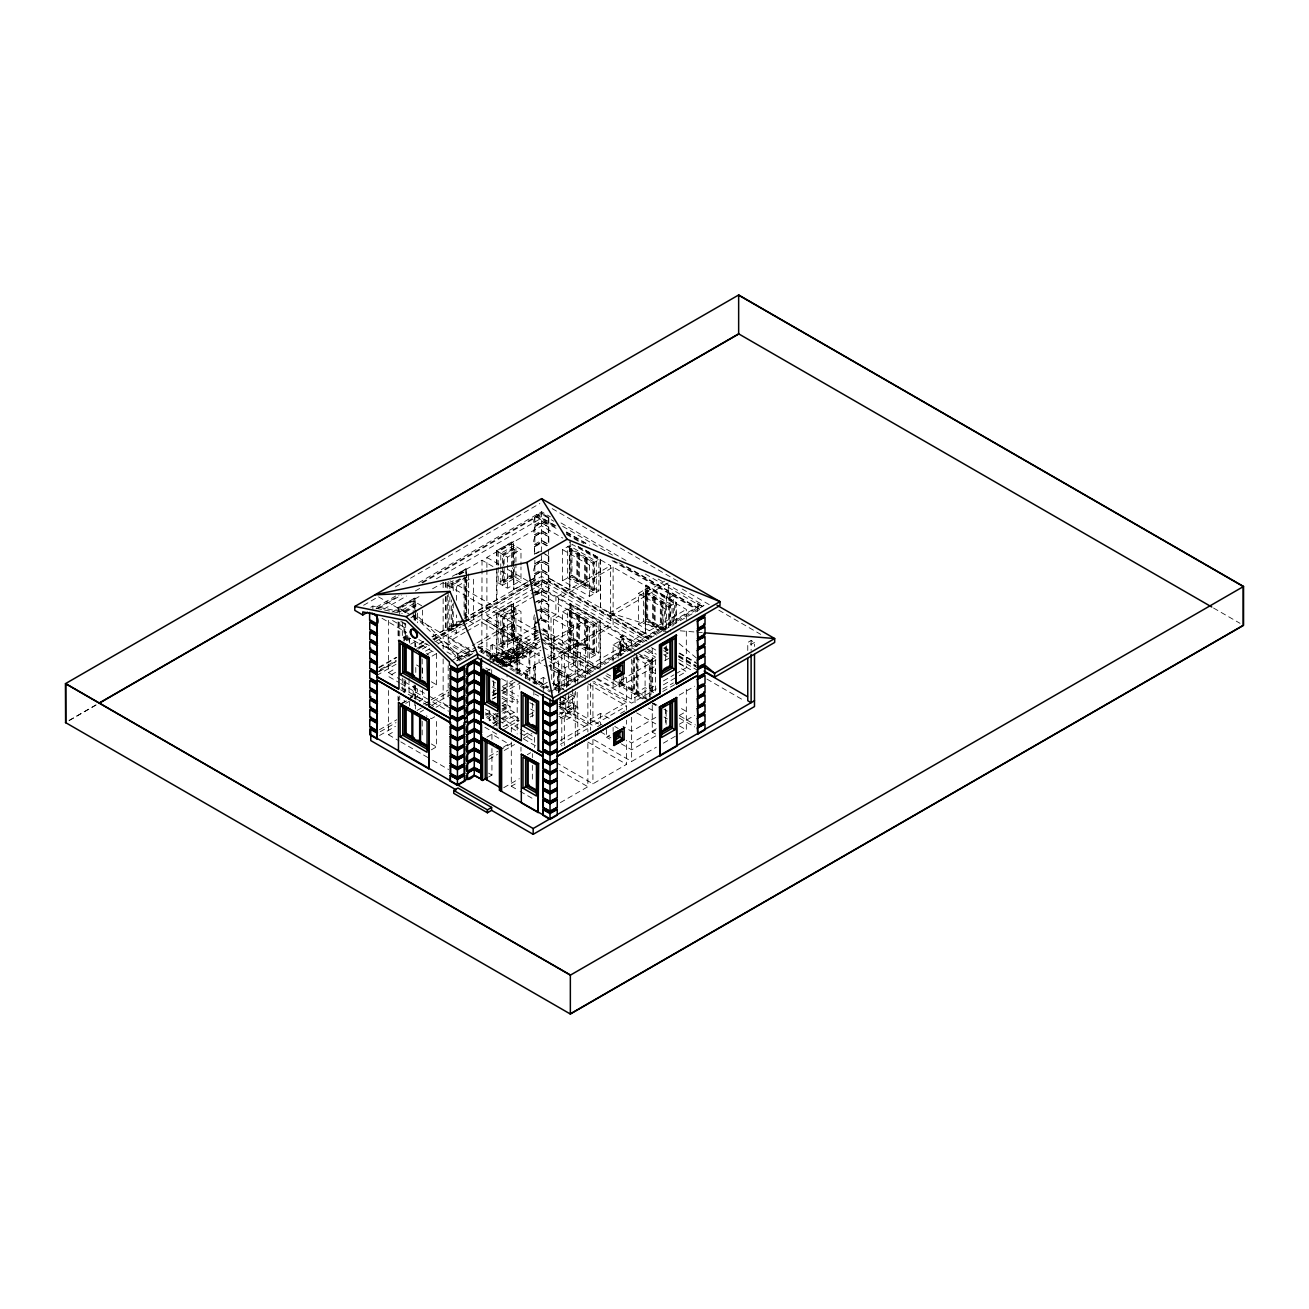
<?xml version="1.0" encoding="UTF-8"?>
<svg xmlns="http://www.w3.org/2000/svg" width="1309" height="1309" viewBox="0 0 1309 1309"><rect width="100%" height="100%" fill="white"/><g stroke="black" fill="none" stroke-linecap="round" stroke-linejoin="round"><path stroke-width="0.75" stroke-dasharray="5 3.75" d="M558.419 693.066L558.419 660.898L547.964 654.86M666.117 629.645L662.092 629.318L669.619 580.034M68.984 720.474L97.259 704.16M69.328 720.474L95.884 705.142M363.591 605.282L377.696 597.149M395.318 586.972L539.832 503.54M370.774 607.278L372.869 606.067L406.363 612.776M376.387 607.131L395.76 595.955M418.569 582.767L541.599 511.754L550.418 516.842M534.35 517.333L541.599 513.144L548.831 517.333L548.831 525.105L541.599 521.506C530.112 533.63 531.961 512.948 541.599 513.733L548.831 517.333M375.978 608.914L398.918 595.677M421.858 582.423L536.543 516.221L555.85 527.363M378.481 608.341L401.323 595.17M422.398 582.996L541.599 514.175L553.903 521.277M383.75 609.192L406.543 596.037M415.313 590.964L422.332 586.923M436.372 578.823L541.599 518.069L555.654 526.185M534.35 525.105L541.599 520.917L548.831 525.105M534.35 527.003L541.599 522.831L548.831 527.003L548.831 534.776L541.599 531.176C530.112 543.3 531.961 522.618 541.599 523.404L548.831 527.003M398.034 611.696L398.034 607.654L414.871 597.935L415.362 608.341M452.309 576.32L466.282 568.826L466.282 617.423L496.995 599.686L496.995 571.346M496.487 599.391L496.487 550.811L513.324 541.092L513.832 589.966L513.324 541.092M398.034 607.654L415.362 598.229M456.187 574.667L466.282 568.826M496.487 550.811L513.832 541.386M391.964 612.219L420.205 595.922M432.559 588.788L443.146 582.685L512.146 622.511L512.146 640.003M458.33 573.898L482.023 560.236L494.295 567.321M486.899 567.468L486.899 557.421L541.599 525.842L562.821 538.097M399.72 614.445L399.72 608.62L413.186 600.847L422.529 606.247M459.05 574.373L464.09 571.46L466.708 572.966L466.708 619.599M498.173 565.39L498.173 551.776L511.639 544.004L520.982 549.404L520.982 564.948M459.541 574.667L464.597 571.755M449.871 588.755L449.871 582.685L453.241 580.738M534.35 534.776L541.599 530.603L548.831 534.776M404.006 611.107L417.473 603.318M459.966 578.791L451.556 583.65L451.556 589.754M404.857 611.581L414.953 605.756M460.817 579.282L452.39 584.141L452.39 590.244M513.406 548.913L503.311 554.738L503.311 568.351M534.35 536.723L541.599 532.534L548.831 536.723L548.831 544.495L541.599 540.895C530.112 553.02 531.961 532.338 541.599 533.123L548.831 536.723M405.692 612.072L415.787 606.247L415.787 602.353L402.321 610.125L402.321 614.019M466.708 576.844L453.241 584.616L453.241 590.735M449.871 582.685L456.596 586.563L471.747 577.825M498.173 551.776L507.516 557.176L520.982 549.404M534.35 544.495L541.599 540.306L548.831 544.495M410.911 617.799L416.213 614.739L416.213 610.861M534.35 546.442L534.857 554.492L534.35 546.442L541.599 542.253L548.831 546.442M534.857 546.72L541.599 542.842L548.324 546.72M534.35 554.214L541.599 550.025M536.543 553.527L541.599 550.614M403.09 637.778L408.13 634.865M498.173 567.321L498.173 582.865L511.639 575.093L520.982 580.492L520.982 566.895M548.324 554.492L548.831 548.373M407.377 636.37L404.006 638.301L405.692 639.283L405.692 623.738M408.212 636.845L404.857 638.792L404.857 623.248M513.406 576.124L503.311 581.949L503.311 570.282M548.831 563.917L541.599 559.745L534.35 563.917L541.599 560.334L548.831 563.917L548.831 556.145L543.039 552.807M544.953 554.492L548.831 556.145M404.006 640.248L409.062 637.336L409.062 641.214M534.35 565.864L541.599 561.692L548.831 565.864L548.831 573.637L541.599 570.053C530.112 582.161 531.961 561.479 541.599 562.281L548.831 565.864M406.117 640.003L409.472 638.056L436.404 653.616L436.404 684.705L431.365 687.618M598.9 590.883L571.968 575.338L571.968 544.249L598.9 559.794L598.9 590.883L589.557 596.282L562.625 580.738L562.625 549.649L569.366 545.755L596.299 561.299L596.299 592.388L569.366 576.844L569.366 545.755M410.748 638.301L404.006 642.195L404.006 622.757M410.748 644.143L417.473 640.248M498.173 582.865L507.516 588.265L520.982 580.492M534.35 573.637L541.599 569.464L548.831 573.637M534.35 575.584L541.599 571.411L548.831 575.584L548.831 583.356L541.599 579.756C530.112 591.881 531.961 571.199 541.599 571.984L548.831 575.584M378.743 667.361L396.283 657.249M423.396 641.59L414.871 646.515L414.871 640.445M431.921 636.665L446.091 629.073M447.269 595.366L447.269 627.813L459.05 621.006M513.324 589.672L534.857 577.825L529.605 580.852M379.25 667.655L396.791 657.543M423.903 641.885L415.362 646.81L415.362 640.739M432.428 636.959L447.76 628.107M527.854 581.867L464.597 618.388L473.433 623.493L473.433 576.844M463.337 619.599L451.556 626.406L453.241 627.371L453.241 602.942M445.584 630.725L462.911 621.3M380.199 669.537L396.022 660.407M416.786 648.43L425.834 643.194M432.854 639.136L541.599 576.369L648.822 638.268M376.992 672.27L396.447 661.045M419.436 647.775L426.505 643.684M433.574 639.594L461.864 623.264M463.631 622.25L534.857 581.703M379.266 671.533L395.187 662.354M418.176 649.084L427.012 643.979M434.081 639.888L464.139 622.544M465.906 621.513L531.323 583.749M465.022 622.511L451.556 630.284L451.556 599.866M534.35 583.356L541.599 579.183L548.831 583.356M376.73 675.428L396.022 664.301M422.332 649.1L429.352 645.059M436.372 641.001L460.915 626.831M462.666 625.817L529.311 587.332M531.078 586.317L541.599 580.247L647.055 641.148M534.35 585.303L541.599 581.131L548.831 585.303L548.831 593.075L541.599 589.475L534.857 593.37M534.857 585.598L541.599 581.703L548.831 585.303M388.446 620.286L388.446 672.564L395.498 668.49M425.49 651.162L430.792 648.102M437.844 644.028L443.146 640.985L469.195 656.022M466.708 627.371L448.185 638.072L474.512 653.256M468.377 626.406L482.023 618.535L535.872 649.624L535.872 621.055M486.899 569.48L486.899 615.721L541.599 584.141L610.599 623.968L610.599 565.668L576.974 546.262M546.229 582.914L548.831 581.409L650.458 640.101M496.487 661.585L496.487 612.988L513.324 603.285L513.832 652.16L498.173 660.603M496.487 612.988L513.832 603.564M395.498 672.368L388.446 676.442L399.065 682.578M427.258 654.042L432.559 650.982M465.022 632.231L448.185 641.95L469.244 654.107M466.708 631.265L481.843 622.511L542.908 657.773M486.899 655.793L486.899 619.599L541.599 588.019L640.33 645.026M526.954 644.666L526.954 647.775L522.913 645.452L522.913 648.953L518.871 646.613L518.871 650.115L514.83 647.775L514.83 651.277L510.788 648.953L510.788 652.438L498.173 645.059L498.173 613.97L511.639 606.198L520.982 611.581L520.982 642.686L507.516 650.458L507.516 619.353L520.982 611.581M534.35 593.075L541.599 588.903M534.35 595.022L541.599 590.834L548.831 595.022L548.831 602.794L541.599 599.195L536.543 602.107M534.857 595.317L541.599 591.423L548.831 595.022M541.599 591.913L500.774 615.475L500.774 646.564L539.881 623.984M436.404 653.616L431.365 656.529L426.309 653.616M562.625 580.738L571.968 575.338M562.625 549.649L589.557 565.193L598.9 559.794M578.202 546.491L600.586 558.828L600.586 607.409L651.653 636.894M513.406 611.107L503.311 616.932L503.311 644.143L513.406 638.301M534.35 602.794L541.599 598.622L548.831 602.794M538.703 602.222L541.599 600.553L548.831 604.742L548.831 612.514L541.599 608.914M538.228 603.089L541.599 601.142L548.831 604.742M434.441 640.821L457.446 654.091L475.085 643.913M476.852 642.883L512.146 622.511M534.661 584.992L555.9 597.248L610.599 565.668M570.282 541.337L569.791 590.212L569.791 541.631M478.521 644.846L514.666 623.968L539.063 638.056M535.806 611.679L541.599 608.325L548.831 612.514M587.643 673.89L573.571 665.757L573.571 624.949L558.419 616.195L558.419 598.704L613.119 567.124L686.325 609.405L686.325 619.452M451.13 661.029L459.541 656.169L416.213 614.739M457.446 657.985L475.543 647.53M458.199 658.427L472.336 650.262M456.596 660.8L476.803 649.149M478.489 648.168L481.843 646.221L498.68 655.94L498.68 652.438L502.721 654.778L502.721 651.277L506.763 653.616L506.763 650.115L489.926 659.834M457.446 660.407L476.001 649.706M459.132 660.898L474.267 652.16M472.827 653.469L467.542 657.102M490.875 645.452L492.56 644.486L517.808 659.049L516.122 660.031L490.875 645.452L490.875 659.049M537.246 620.548L541.599 618.044L548.831 622.233L548.831 614.461L541.599 610.272M534.857 622.511C536.87 600.258 528.591 632.231 539.913 619.599M541.599 610.861L548.831 614.461M498.173 645.059L511.639 637.287L520.982 642.686M538.228 630.284L534.35 631.936L534.35 624.164L537.246 622.495M598.9 668.621L569.791 652.389L570.282 603.514L600.586 621.006L600.586 669.603M534.35 624.164L539.913 621.546M410.748 696.601L414.102 694.67L414.102 684.951M408.212 699.039L414.953 695.144M400.227 704.144L406.952 700.25M408.637 699.284L415.362 695.39M402.321 703.408L407.377 700.495M537.557 609.781L551.024 617.553L555.9 614.739L555.9 597.248M562.625 611.827L571.968 606.443L571.968 637.532L598.9 653.076L598.9 621.988L589.557 627.371L562.625 611.827L562.625 642.915L589.557 658.476L598.9 653.076M405.692 703.408L412.417 699.53M414.102 698.548L417.473 696.601L417.473 688.829M551.024 617.553L551.024 658.378L553.543 659.834L553.543 619.026L558.419 616.195M541.599 618.633L548.831 622.233M490.27 657.298L498.68 652.438M534.35 631.936L537.246 630.267M541.599 620.581C549.927 619.059 553.772 639.217 543.284 629.318M487.57 660.031L502.721 651.277M545.804 658.476L528.967 668.179L516.351 660.898L516.351 643.406L538.228 630.774M534.35 633.883L534.857 640.003L534.35 633.883L538.703 631.38M534.857 634.178L541.599 630.284M419.158 701.46L422.529 699.53L422.529 689.81M491.939 659.834L510.788 648.953M492.626 660.603L514.83 647.775M538.228 634.669L519.722 645.353L516.351 643.406M489.926 663.336L518.871 646.613M495.653 661.192L522.913 645.452M534.35 639.725L538.703 637.205M497.665 661.192L514.83 651.277M379.446 729.735L396.807 719.721M423.609 704.242L448.365 689.941M538.228 638.072L496.995 661.863L496.995 613.283M496.651 662.943L518.871 650.115M499.007 662.747L522.913 648.953M548.324 634.178L548.324 640.003L548.324 634.178L543.284 631.265M380.232 731.715L396.022 722.601M417.064 710.443L424.083 706.402M425.834 705.387L448.643 692.216M499.498 662.845L539.848 639.561M485.884 671.484L490.94 668.572M498.009 664.497L526.954 647.775M500.022 664.497L518.871 653.616L522.913 655.94L522.913 652.438L526.954 654.778L526.954 651.277L530.996 653.616L530.996 647.006L481.843 618.633M539.913 641.459L519.722 653.126L528.967 658.476L539.063 652.635L539.063 662.354L547.767 667.377M500.692 664.497L530.996 647.006M502.378 664.301L522.913 652.438M600.586 607.409L600.078 559.123M379.577 735.494L395.433 726.348M420.074 712.112L423.609 710.067M432.412 704.995L448.251 695.832M502.852 664.317L539.832 642.964M499.694 667.017L526.954 651.277M553.543 619.026L568.695 627.764L573.571 624.949M518.871 653.616L518.871 657.102L502.051 666.821L502.051 628.353M504.063 666.445L530.996 650.884M502.051 663.336L506.076 665.659L522.913 655.94M539.406 632.427L551.694 639.528L586.285 619.648L586.285 646.859L584.599 647.824L584.599 620.63M646.024 585.058L645.517 633.932L646.024 585.058L676.311 602.549L676.311 622.789M388.446 690.514L388.446 734.742L395.498 730.667M436.077 707.236L443.146 703.162L448.349 706.173M506.305 666.69L540.748 646.81L486.899 615.721M585.434 621.104L587.119 620.139L587.119 647.35L585.434 648.315M510.117 664.497L510.117 660.996L514.159 663.319L530.996 653.616M656.873 635.143L638.367 624.458L638.367 593.37L647.71 587.97L674.642 603.514L674.642 622.953M668.163 582.963L609.847 616.637L609.847 612.759L664.628 581.131M434.719 716.776L431.365 718.706L426.309 715.794M562.625 642.915L571.968 637.532M569.791 603.809L600.586 621.006M547.489 657.494L554.214 653.616M525.449 678.52L525.449 670.748L533.859 665.888L535.545 666.87L535.545 682.414L542.286 686.292M577.776 683.642L577.776 644.862L575.256 643.406L561.79 651.178L561.79 689.958M525.449 670.748L527.134 671.73L535.545 666.87M492.119 692.379L496.324 689.958M502.525 686.374L512.932 680.369M551.024 658.378L610.599 623.968M577.776 644.862L564.31 652.635L564.31 689.368M492.609 695.014L496.111 692.985M503.147 688.927L515.435 681.825M553.543 659.834L613.119 625.44L642.752 642.539M492.953 695.39L496.324 693.443M492.74 695.913L499.793 691.839M501.56 690.808L512.146 684.705L512.146 702.197L517.186 699.284L517.186 733.973M666.559 627.715L666.559 595.546L669.93 593.615L673.284 595.546L673.284 625.702M559.09 669.668L550.664 664.825L548.978 665.79L557.405 670.65L559.09 669.668L559.09 693.001M492.249 699.104L495.686 697.124M502.541 693.165L519.722 683.249M549.895 661.798L553.38 663.81L558.419 660.898M492.953 698.891L496.324 696.944M673.284 595.546L669.93 597.493L666.559 595.546M543.366 633.736L576.942 653.126L580.296 651.178L580.296 668.67L565.161 677.424L549.502 668.375M533.172 683.249L543.284 677.424L546.638 679.355M502.721 702.589L506.076 700.642L506.076 704.144L510.117 706.467L510.117 709.969L501.707 714.829M638.367 624.458L647.71 619.075L666.216 629.76M638.367 593.37L665.299 608.914L674.642 603.514M645.517 585.352L676.311 602.549M566.633 691.463L558.223 686.603L558.223 671.059L559.908 670.093L568.319 674.953L568.319 684.656M547.767 657.658L565.161 667.705L576.942 660.898L576.942 653.126M620.27 655.138L620.27 636.845L621.955 635.879L637.859 645.059M485.214 715.025L490.27 712.112M489.255 710.362L489.255 713.863L492.626 711.916M502.721 706.075L506.076 704.144M568.695 627.764L568.695 668.572L573.571 665.757M547.309 682.3L542.253 685.229L547.309 688.141M431.365 749.812L436.404 746.899L436.404 717.741M502.051 709.003L507.09 706.075L507.09 674.986M613.119 661.16L613.119 644.862L623.64 638.792L623.64 653.044M486.555 715.794L489.255 717.348L495.98 713.47M502.721 709.576L506.076 707.629L506.076 711.131L510.117 713.47L510.117 716.579L498.336 723.37M489.255 713.863L493.297 716.187L500.022 712.292M501.707 711.327L510.117 706.467M558.223 671.059L566.633 675.919L568.319 674.953M489.255 717.348L489.255 720.85L501.036 714.043M502.721 713.078L506.076 711.131M567.092 686.505L567.092 676.786L568.777 675.804L577.187 680.664M493.297 716.187L493.297 719.688L500.022 715.794M555.18 685.131L587.872 666.248L540.813 639.07M587.872 674.282L587.872 621.546L554.214 640.985L592.928 663.319L626.586 643.897L626.586 651.931M558.419 598.704L631.642 640.985L686.325 609.405M697.435 611.467L697.435 603.694L703.718 606.754M493.297 723.19L500.022 719.296M501.707 718.33L510.117 713.47M554.034 688.141L557.405 686.194L557.405 670.65M502.378 719.099L514.159 712.292L514.159 715.794L502.378 722.601M554.852 688.55L559.908 685.638M551.776 690.972L699.791 605.511L699.791 609.405L557.061 691.807M555.147 689.908L696.257 608.423L613.774 560.808M493.297 726.299L496.651 724.352M662.861 628.876L661.176 629.858L661.176 602.647L662.861 601.682L662.861 628.876L646.777 619.599L646.777 592.388L645.092 593.37L668.654 606.967L668.654 628.353M503.049 726.871L518.2 718.134L518.2 721.243L510.117 716.579M486.899 737.18L491.939 734.267L508.776 743.97L503.72 746.899M503.049 729.98L519.198 720.474M529.621 714.452L533.09 712.456M511.295 731.96L511.295 727.951L518.184 723.975M530.227 717.005L533.679 715.025M560.105 702.688L573.571 694.915M558.976 704.602L565.717 700.708L574.127 705.567M568.319 696.323L568.319 700.217L559.908 705.06L559.908 697.288M577.187 692.33L577.187 705.927L568.777 710.787L560.35 705.927L575.502 697.19L575.502 691.365M558.976 706.549L564.032 709.462L572.442 704.602L572.442 696.83M634.996 657.494L645.092 663.336L655.613 657.249L655.613 691.872M649.313 696.846L649.313 661.863L652.667 659.932L642.834 654.238M558.976 714.321L565.717 710.427L574.127 715.287L574.127 690.023M524.336 734.987L527.707 733.04M577.776 735.625L577.776 707.056L575.256 705.6L561.79 713.372L561.79 746.015M489.075 756.324L497.862 751.251M499.613 750.237L511.917 743.136M655.989 659.949L619.435 681.056L619.435 686.898L601.747 676.671M664.694 654.925L668.179 652.913M623.64 675.444L623.64 681.547L621.955 680.582L620.27 681.547L621.955 682.513M523.502 738.391L531.912 733.531M577.776 707.056L564.31 714.829L564.31 745.426M488.813 759.384L497.404 754.426M504.26 750.466L514.568 744.526M560.105 718.232L573.571 710.46L573.571 700.74M597.428 678.553L613.119 687.618L623.64 681.547M619.435 686.898L655.989 665.79M664.694 660.75L669.93 657.74M558.976 716.252L565.717 720.146L574.127 715.287M652.258 648.511L652.258 671.828L655.613 669.881M488.584 777.006L491.939 775.075L491.939 748.552M527.282 754.671L530.652 752.724M609.143 718.363L600.504 713.372L590.408 719.197L600.716 725.153M634.996 702.688L634.996 693.443L645.092 687.618L653.682 692.576M637.941 657.249L637.941 692.232L634.587 694.179L634.587 653.371M560.334 740.436L626.586 702.197L626.586 676.066M596.446 678.962L631.642 699.284L656.333 685.016M663.401 680.942L673.988 674.839M675.739 673.808L686.325 667.705L686.325 627.486M560.334 744.33L587.872 728.426L559.728 712.178M626.586 710.1L626.586 706.075L592.928 725.513L559.499 706.206M656.333 688.91L631.642 703.162L593.844 681.351M663.401 684.836L677.506 676.688M679.273 675.657L686.325 671.582L679.256 667.508M597.591 726.708L604.643 722.633M620.499 713.487L627.551 709.413M662.796 689.058L673.366 682.954M662.763 691.512L674.544 684.705M747.766 650.475L747.766 642.441L751.121 640.494L754.491 642.441L754.491 646.45M754.491 642.441L751.121 644.388L747.766 642.441M503.769 787.674L519.264 778.74M511.295 742.023L511.295 786.251L518.266 782.226M606.394 729.408L606.394 737.18L609.749 735.233M679.289 695.095L694.67 686.211M655.793 717.397L631.642 731.338L622.986 726.348M656.333 728.737L631.642 743.005L626.487 740.027M679.273 715.499L686.325 711.425L679.453 707.465M652.258 704.864L652.258 732.075L655.613 730.127M655.793 735.871L631.642 749.812L621.251 743.823M679.289 724.237L694.67 715.352M560.334 802.63L587.872 786.725L587.872 742.498M555.981 762.476L592.928 783.813L626.586 764.374L626.586 740.256M593.844 739.65L631.642 761.462L656.333 747.21M663.401 743.136L677.506 734.987M679.273 733.956L686.325 729.882L686.325 685.654M680.189 630.807L702.311 632.623M376.681 608.456L382.588 609.65M384.568 610.043L402.288 613.594M609.847 612.759L662.092 629.318M1213.541 608.031L1240.016 623.313M552.185 508.628L679.371 582.063M682.153 589.001L710.083 605.134M718.821 610.174L760.725 634.374M561.021 522.962L628.091 561.692M658.1 579.02L703.997 605.511L553.38 692.477L477.638 648.757M697.435 603.694L702.475 606.607M562.69 526.349L615.426 556.8M645.304 574.046L699.791 605.511M536.543 514.666L555.965 525.874M566.552 531.994L589.508 545.231M626.586 566.633L698.957 608.423M566.208 532.272L587.299 544.446M618.944 562.723L699.791 609.405M566.388 533.434L583.929 543.579M536.543 517.088L557.634 529.261M566.421 534.35L578.725 541.451M612.137 560.727L694.752 608.423M585.434 550.075L600.586 558.828M570.2 549.158L593.762 562.755L593.762 589.966L570.2 576.369M667.999 632.82L645.942 620.09L645.942 592.879L669.504 606.476L669.504 625.915M664.17 631.576L645.092 620.581L645.092 589.475L672.024 605.02L672.024 626.406M660.243 631.265L643.423 621.546L643.423 590.457L670.339 606.002L670.339 631.265M570.282 589.917L548.324 577.825L650.573 636.845M679.6 653.027L696.126 662.567M679.109 653.338L697.272 663.81M664.645 647.399L668.163 649.428M678.7 655.514L696.273 665.676M663.974 647.89L667.983 650.213M678.504 656.284L696.028 666.396M548.324 581.703L648.2 639.381M663.974 648.479L667.475 650.508M678.733 657.003L697.272 667.705M663.63 650.704L668.163 653.322M678.7 659.409L696.273 669.553M678.733 662.829L692.821 670.961M706.925 679.109L743.921 700.462M651.473 647.579L656.693 650.589M663.679 654.615L667.165 656.627M679.355 663.679L686.325 667.705M647.415 649.117L656.251 654.222M486.899 557.421L499.285 564.572M508.137 569.677L532.894 583.978M648.462 651.178L655.531 655.269M620.27 636.845L637.107 646.564M645.01 651.129L655.613 657.249M501.314 571.379L532.894 589.606M534.645 590.621L585.516 619.991L585.516 678.291L568.695 668.572M570.2 611.336L626.586 643.897M636.256 650.458L619.861 640.985L619.861 656.529M631.314 649.542L618.175 641.95L618.175 658.231M637.941 653.371L650.982 660.898L650.982 695.881M633.736 651.915L620.695 644.388L620.695 656.038M640.363 655.744L650.148 661.389L650.148 700.25M631.265 651.457L619.861 644.862L621.53 643.897L621.53 655.547M639.528 656.218L649.313 661.863M613.119 644.862L626.586 652.635M555.9 614.739L540.748 606.002L540.748 618.241M652.258 671.828L655.613 673.775M541.599 619.991L548.831 624.164M570.2 638.547L593.762 652.16L593.762 624.949M543.039 628.598L548.831 631.936M543.17 629.744L580.296 651.178M541.599 629.711L548.831 633.883M537.655 631.413L448.185 579.756L448.185 589.819M544.495 637.205L548.831 639.725M544.953 638.072L598.213 668.801M606.803 673.775L610.583 675.951M679.813 715.925L695.357 724.891M637.941 692.232L646.106 696.944M646.891 698.368L637.107 692.723L637.107 653.862M541.599 638.547L595.513 669.684M605.936 675.706L611.156 678.716M612.89 679.715L649.313 700.74M653.551 703.178L656.971 705.158M663.827 709.118L667.246 711.098M679.24 718.019L694.654 726.92M498.173 613.97L507.516 619.353M652.258 702.917L655.613 704.864M634.996 693.443L643.652 698.45M652.291 703.44L655.76 705.436M545.133 642.539L576.942 660.898M642.784 698.908L618.175 684.705L618.175 680.631M541.599 641.95L592.895 671.566M543.17 647.235L590.441 674.528M648.528 708.071L655.4 712.031M663.99 716.988L667.426 718.985M679.453 725.922L686.325 729.882M486.899 619.599L540.977 650.818M593.157 682.889L626.586 702.197M587.872 683.74L626.586 706.075M636.73 712.914L655.76 723.893M567.092 676.786L575.502 681.645M652.258 732.075L655.613 734.022M518.871 657.102L514.83 654.778L514.83 658.28L510.788 655.94L510.788 659.441L506.763 657.102L506.763 660.603L502.721 658.28L502.721 661.781L481.843 649.722M553.38 683.249L563.475 689.074M552.349 683.282L557.405 686.194M570.446 694.277L575.502 697.19M415.787 606.247L414.102 605.265L414.102 613.037M502.051 656.333L506.076 658.656L506.076 655.171L510.117 657.494L510.117 654.385L514.159 656.725L514.159 663.319M447.269 627.813L456.596 633.212L456.596 614.952M477.9 646.171L548.356 686.849M478.538 646.842L548.275 687.094M477.638 647.202L548.095 687.88M614.805 726.479L618.175 728.426M561.577 696.323L568.319 700.217M562.036 697.19L577.187 705.927M479.552 651.309L550.009 691.986M399.72 608.62L409.062 614.019M378.514 596.871L405.07 612.203M412.155 616.277L474.103 652.046M559.499 702.328L592.928 721.635L592.928 681.416M535.086 694.065L538.604 696.093M559.728 708.284L587.872 724.548M600.504 731.829L610.878 737.818M606.394 737.18L609.749 739.11M485.884 667.999L489.926 670.323L489.926 666.821M466.135 658.149L443.146 644.862L443.146 648.888M501.527 678.569L512.146 684.705M400.832 621.415L406.134 624.475M392.52 620.499L406.559 628.598M446.925 651.898L459.541 659.196L459.541 656.169M492.135 680.925L495.62 682.938M502.607 686.963L518.299 696.028M529.818 702.688L534.007 705.093M381.999 618.306L406.559 632.492M418.847 639.577L429.368 645.664M502.051 690.53L517.186 699.284M492.315 686.865L495.8 688.878M502.787 692.903L518.479 701.968M530.701 709.02L534.187 711.032M587.872 742.039L626.586 764.374M502.051 696.372L512.146 702.197M502.051 698.302L506.076 700.642M502.051 703.162L507.09 706.075M502.051 705.306L506.076 707.629M510.117 709.969L514.159 712.292M514.159 715.794L518.2 718.134M420.843 667.459L415.787 664.547L415.787 674.266M485.508 709.167L497.715 716.219M499.465 717.217L518.642 728.295M520.377 729.293L534.317 737.343M431.365 681.793L436.404 684.705M485.214 712.881L496.995 719.688M498.68 720.654L508.776 726.479M511.295 727.951L518.331 732.009M520.098 733.024L534.17 741.156M493.297 719.688L497.338 722.012L497.338 725.513L489.255 720.85M486.604 717.577L497.175 723.681M523.584 738.931L535.921 746.048M484.837 727.231L496.995 734.267L496.995 728.131M559.728 770.477L587.872 786.725M388.446 672.564L395.514 676.638M397.281 677.669L427.372 695.03M429.139 696.061L448.594 707.285M400.832 683.593L430.906 700.953M432.674 701.984L448.594 711.18M422.529 699.53L413.186 694.13L413.186 686.358M401.29 687.749L427.618 702.949M429.368 703.964L434.637 707.007M400.636 689.81L427.568 705.355M404.006 700.495L405.692 701.46M488.584 773.128L491.939 775.075M511.295 786.251L518.331 790.309M520.098 791.323L534.17 799.455M431.365 743.97L436.404 746.899M388.446 734.742L399.065 740.878M400.832 741.892L430.906 759.269M432.674 760.284L448.594 769.479M679.093 643.521L699.17 660.325M414.102 615.95L457.446 657.38M751.121 640.494L751.121 650.54M697.926 603.4L697.926 611.188M675.82 602.844L675.82 623.084M669.93 593.615L669.93 627.649M666.559 645.812L666.559 653.862M666.134 711.425L666.134 724.352M665.708 646.564L665.708 664.056M665.708 708.758L665.708 724.302M665.299 608.914L665.299 630.284M652.667 659.932L652.667 694.539M651.833 659.441L651.833 694.048M647.71 587.97L647.71 619.075M645.092 663.336L645.092 698.695M636.256 654.336L636.256 693.214M633.736 657.74L633.736 690.776L620.695 683.249L620.695 679.355M632.902 660.178L632.902 691.267L634.587 690.285L621.53 682.758L621.53 678.88M631.642 640.985L631.642 649.019M631.642 659.065L631.642 699.284M631.642 717.234L631.642 761.462M626.586 720.146L626.586 724.172M621.955 635.879L621.955 654.156M621.955 676.508L621.955 680.582M619.861 679.666L619.861 683.74M613.119 567.124L613.119 625.44M613.119 681.514L613.119 687.618M613.119 727.46L613.119 731.338M600.504 713.372L600.504 724.45M600.078 621.3L600.078 669.881M592.928 663.319L592.928 671.37M592.928 739.585L592.928 783.813M590.408 683.38L590.408 730.275M589.557 565.193L589.557 596.282M589.557 627.371L589.557 658.476M587.872 685.736L587.872 731.976M575.256 643.406L575.256 684.214M575.256 705.6L575.256 744.363M572.442 689.058L572.442 694.883M570.282 603.514L570.282 652.111M568.777 675.804L568.777 685.523M568.777 693.295L568.777 710.787M566.633 675.919L566.633 687.585M565.717 694.883L565.717 720.146M565.161 667.705L565.161 677.424M564.032 699.742L564.032 709.462M560.35 696.208L560.35 705.927M559.908 670.093L559.908 691.463M554.214 636.125L554.214 685.212M553.38 663.81L553.38 685.932M551.694 639.528L551.694 679.731M550.664 664.825L550.664 670.65M548.324 517.611L548.324 525.384M548.324 527.298L548.324 535.07M548.324 537.017L548.324 544.789M548.324 556.44L548.324 564.212M548.324 566.159L548.324 573.931M548.324 575.878L548.324 583.65M548.324 585.598L548.324 593.37M548.324 595.317L548.324 603.089M548.324 605.02L548.324 612.808M548.324 614.739L548.324 622.511M548.324 624.458L548.324 632.231M543.284 677.424L543.284 692.968M541.599 511.754L541.599 619.124M534.857 517.611L534.857 525.384M534.857 527.298L534.857 535.07M534.857 537.017L534.857 544.789M534.857 560.334L534.857 564.212M534.857 566.159L534.857 573.931M534.857 575.878L534.857 583.65M534.857 624.458L534.857 632.231M534.857 684.018L534.857 647.301L529.818 650.213L529.818 680.811M534.448 737.327L534.448 747.521M533.859 665.888L533.859 683.38M533.859 691.152L533.859 695.046M532.338 703.162L532.338 720.654M532.338 753.689L532.338 757.584M532.338 765.356L532.338 782.847M528.967 658.476L528.967 668.179M527.134 671.73L527.134 679.502M520.982 747.128L520.982 751.219M519.722 673.235L519.722 638.547L514.666 641.459L514.666 623.968M519.722 685.261L519.722 689.27M518.037 642.441L517.808 674.61M517.186 637.09L517.186 673.824M515.926 562.036L515.926 546.491L502.46 554.263L502.46 585.352L515.926 577.58L515.926 563.966M516.122 660.031L516.122 675.575M514.241 607.703L514.241 638.792M513.324 603.285L513.324 651.866M512.555 565.913L512.555 548.422L514.241 549.404L504.145 555.229L504.145 582.44L502.46 581.458L512.555 575.633L512.555 567.861M511.639 544.004L511.639 575.093M511.639 606.198L511.639 637.287M507.516 557.176L507.516 563.001M507.516 564.948L507.516 588.265M506.076 662.158L506.076 665.659M500.774 568.826L500.774 553.282L514.241 545.509L514.241 576.598L500.774 584.387L500.774 570.773M498.009 657.494L498.009 660.996L493.968 658.656L493.968 662.158M496.995 551.105L496.995 569.317M496.995 713.847L496.995 726.102M493.968 683.151L493.968 686.652M493.968 690.154L493.968 693.639M493.624 680.811L493.624 698.302M492.56 644.486L492.56 660.031M491.939 734.267L491.939 740.387M491.693 669.684L491.693 673.579M482.023 560.236L481.843 652.667M468.377 573.931L468.377 620.581M465.775 568.548L465.857 619.124L452.39 626.896L452.39 604.496M465.022 577.907L465.022 618.633M464.09 575.518L464.09 616.064M457.446 654.091L457.446 661.863M456.596 586.563L456.596 600.766M449.871 596.871L449.871 629.318M448.185 591.832L448.185 651.997M448.185 665.659L448.185 700.25M447.269 583.192L447.269 593.337M446.091 582.521L446.091 588.592M446.091 596.691L446.091 631.02M445.584 582.227L445.584 588.297M445.584 596.397L445.584 628.778M443.146 582.685L443.146 588.706M443.146 598.753L443.146 640.985M443.146 658.934L443.146 703.162M422.529 610.125L422.529 627.616M422.529 668.424L422.529 678.144M422.185 659L422.185 676.491M422.185 721.194L422.185 738.685M417.473 613.037L417.473 622.757M415.787 614.019L415.787 621.791M415.787 687.863L415.787 695.635M415.362 610.37L415.362 620.499M415.362 685.671L415.362 703.162M415.362 705.109L415.362 709.003M414.871 597.935L414.953 613.528M414.953 615.475L414.871 620.204M414.953 685.441L414.871 698.581M414.871 700.61L414.871 708.709M414.102 614.985L414.102 620.81M413.186 600.847L413.186 608.62M413.186 610.567L413.186 618.339M409.472 638.056L409.472 643.897M409.472 702.197L409.472 706.075M409.062 678.144L409.062 693.688M405.692 680.091L405.692 691.757M404.857 681.547L404.857 691.267M404.006 679.109L404.006 692.723M402.321 621.791L402.321 637.336M402.321 678.144L402.321 689.81M399.72 622.233L399.72 637.778M399.72 696.077L399.72 699.955M398.541 607.949L398.541 611.99M398.541 622.119L398.541 638.301M398.541 697.337L398.541 701.231M398.034 621.824L398.034 638.023M398.034 696.159L398.034 700.2M372.869 606.067L372.869 609.16M571.051 548.667L569.366 549.649L592.928 563.246L592.928 590.457L594.613 589.475L571.051 575.878L571.051 548.667M578.529 552.987L576.86 553.969L576.86 581.18L578.529 580.198L578.529 552.987M579.38 553.478L577.694 554.443L577.694 581.654L579.38 580.689L579.38 553.478M586.285 557.47L584.599 558.436L584.599 585.647L586.285 584.665L586.285 557.47M587.119 557.945L585.434 558.927L585.434 586.121L587.119 585.156L587.119 557.945M515.926 608.669L502.46 616.441L502.46 647.546L515.926 639.757L515.926 608.669M514.241 611.581L504.145 617.423L504.145 644.617L502.46 643.652L512.555 637.827L512.555 610.616L514.241 611.581M571.051 610.861L569.366 611.827L592.928 625.44L592.928 652.635L594.613 651.669L571.051 638.072L571.051 610.861M578.529 615.181L576.86 616.146L576.86 643.357L578.529 642.392L578.529 615.181M579.38 615.672L577.694 616.637L577.694 643.848L579.38 642.866L579.38 615.672M654.271 596.724L652.586 597.689L652.586 624.9L654.271 623.918L654.271 596.724M655.105 597.199L653.436 598.18L653.436 625.391L655.105 624.409L655.105 597.199M662.01 601.191L660.325 602.156L660.325 629.367L662.01 628.402L662.01 601.191M594.613 562.281L567.681 546.72L567.681 577.825L594.613 593.37L594.613 562.281M596.299 623.493L569.366 607.949L569.366 639.037L596.299 654.582L596.299 623.493M594.613 624.458L567.681 608.914L567.681 640.003L594.613 655.547L594.613 624.458"/><path stroke-width="1.5" d="M376.992 682.562L376.992 674.789L369.76 670.617L369.76 678.389L376.992 682.562L377.499 680.336L450.214 722.895C451.9 729.686 445.469 706.762 457.446 720.654L464.679 717.054L464.679 724.842L457.446 729.015L450.214 724.842M483.283 721.963L543.284 756.602L481.008 721.243L481.008 717.348L483.103 717.986L483.103 669.406L483.103 717.986M542.777 756.897L543.284 752.724L538.146 750.335L538.146 701.755L521.309 692.036L521.309 740.616L499.433 727.984L499.433 679.404L482.612 669.684M676.229 683.74L676.229 635.143L676.229 683.74L697.272 671.582L697.272 669.635L703.997 665.757M697.779 669.93L697.779 677.702L705.011 673.53L705.011 665.757L697.272 669.635M65.614 722.617L65.45 683.658L738.652 294.983L1243.55 586.481L1243.55 625.342L570.348 1014.017L65.45 722.519M99.026 703.129L738.652 333.844L1211.774 607M99.435 703.097L738.652 334.04L738.652 294.983M362.773 614.985L354.788 610.37L354.788 606.476L541.599 498.631L719.999 601.633L719.999 605.511L553.38 701.706L477.638 657.985L457.446 669.635L449.445 665.021L449.445 661.994L406.117 620.581L362.773 611.892L362.773 614.985L367.567 612.219M371.052 613.283C380.592 613.299 380.657 632.738 369.613 620.221L369.613 612.448M376.992 626.209L376.992 633.981L369.76 629.809L369.76 622.037L376.992 626.209L376.992 633.981M354.788 606.476L406.117 616.686L449.871 591.423L477.638 654.091L477.638 657.985M376.992 635.929L376.992 643.701L369.76 639.528L369.76 631.74L376.992 635.929L376.992 643.701M376.992 645.648L376.992 653.42L369.76 649.231L369.76 641.459L376.992 645.648L376.992 653.42M449.871 591.423L374.979 594.826L526.971 562.395L567.075 539.243L719.999 601.633L553.38 697.828L477.638 654.091L457.446 665.757L457.446 669.635M398.46 689.123L376.992 676.737L398.967 688.829L398.967 640.248L429.254 657.74L429.254 706.32L450.705 718.706L450.705 716.776M376.992 655.367L376.992 663.139L369.76 658.951L369.76 651.178L376.992 655.367L376.992 663.139M376.992 665.07L376.992 672.842L369.76 668.67L369.76 660.898L376.992 665.07L376.992 672.842M376.992 674.789L377.499 676.442M376.992 684.509L376.992 692.281L369.76 688.109L369.76 680.336L376.992 684.509L376.992 692.281M427.568 689.81L427.061 659L400.145 643.455L400.145 674.544L406.117 671.108L406.117 645.844M398.46 640.543L429.254 657.74M376.992 694.228L376.992 702L369.76 697.828L369.76 690.056L376.992 694.228L376.992 702M412.76 675.902L411.926 676.393L411.926 649.182L405.921 645.73M414.446 675.902L412.76 676.884L412.76 649.673M376.992 703.947L376.992 711.72L369.76 707.531L369.76 699.759L376.992 703.947L376.992 711.72M420.5 680.385L419.665 680.86L419.665 653.666L420.5 654.14L420.5 681.351L422.185 680.385L425.18 682.104M450.214 668.474L457.446 672.073L464.679 668.474L464.679 676.246L457.446 680.435L450.214 676.246L450.214 668.474L457.446 672.662L464.679 668.474M376.992 713.667L376.992 721.439L369.76 717.25L369.76 709.478L376.992 713.667L376.992 721.439M398.46 702.737L429.254 719.934L428.747 768.808L398.46 751.317L398.46 702.737L429.254 719.934M468.491 663.761L474.267 660.407L481.516 664.596L481.516 658.754M450.214 676.246L457.446 679.846L464.679 676.246M467.035 666.526L474.267 662.354L481.516 666.526L481.516 674.299L474.267 670.715C462.797 682.823 464.646 662.141 474.267 662.943L481.516 666.526M450.214 678.193L457.446 681.793L464.679 678.193L464.679 685.965L457.446 690.138L450.214 685.965L450.214 678.193L457.446 682.365L464.679 678.193M376.992 723.37L376.992 731.158L369.76 726.97L369.76 719.197L376.992 723.37L376.992 731.158M467.035 664.596L474.267 660.996L481.516 664.596M467.035 674.299L474.267 670.126L481.516 674.299M450.214 685.965L455.761 688.583M467.035 676.246L474.267 672.073L481.516 676.246L481.516 684.018L474.267 680.435C462.797 692.543 464.646 671.861 474.267 672.662L481.516 676.246M450.214 687.912L457.446 691.512L464.679 687.912L464.679 695.684L457.446 699.857L450.214 695.684L450.214 687.912L457.446 692.085L464.679 687.912M376.992 733.089L376.992 738.931L369.76 734.742L369.76 728.917L376.992 733.089L376.992 738.931M484.281 672.613L497.747 680.385L497.747 711.474L484.281 703.702L484.788 672.319M459.132 688.583L464.679 685.965M467.035 684.018L474.267 679.846L481.516 684.018M428.747 658.034L429.254 706.32M450.214 695.684L457.446 699.284L464.679 695.684M467.035 685.965L474.267 681.793L481.516 685.965L481.516 693.737L474.267 690.138C462.797 702.262 464.646 681.58 474.267 682.365L481.516 685.965M450.214 697.632L457.446 701.215L464.679 697.632L464.679 705.404L457.446 709.576L450.214 705.404L450.214 697.632L457.446 701.804L464.679 697.632M467.035 693.737L474.267 689.565L481.516 693.737M450.214 705.404L455.761 708.022M467.035 695.684L474.267 691.512L481.516 695.684L481.516 703.457L474.267 699.857C462.797 711.981 464.646 691.299 474.267 692.085L481.516 695.684M450.214 707.351L457.446 710.934L464.679 707.351L464.679 715.123L457.446 719.296L450.214 715.123L450.214 707.351L457.446 711.523L464.679 707.351M400.145 736.738L427.061 752.282L427.061 721.194L400.145 705.649L400.145 736.738L406.117 733.285L413.595 737.605M499.433 679.404L499.94 727.706M457.446 709.003L464.679 705.404M467.035 703.457L474.267 699.284L481.516 703.457M450.214 715.123L450.705 707.056M467.035 705.404L474.267 701.215L481.516 705.404L481.516 713.176L474.267 709.576C462.797 721.701 464.646 701.019 474.267 701.804L481.516 705.404M412.76 738.096L411.926 738.587L411.926 711.376L412.76 711.867L412.76 739.078L414.446 738.096M450.705 718.706L428.747 706.615M462.486 715.794L457.446 718.706L452.39 715.794M467.035 713.176L474.267 709.003L481.516 713.176M484.281 703.702L486.899 702.197L498.68 709.003M488.584 674.02L488.584 701.215L490.27 700.25M420.5 742.563L419.665 743.054L419.665 715.843M450.214 717.054L457.446 721.243L464.679 717.054M467.542 715.401L474.267 711.523L481.516 715.123L474.267 710.934L467.035 715.123L467.542 723.19L474.267 719.296L481.516 722.895L475.723 719.541M450.214 726.773L457.446 730.373L464.679 726.773L464.679 734.545L457.446 738.734L450.214 734.545L450.214 726.773L457.446 730.962L464.679 726.773M464.679 724.842L457.446 728.426L450.705 724.548M474.267 718.706L467.542 723.19M521.309 692.036L538.654 701.46L538.654 750.057M450.214 734.545L457.446 738.145L464.679 734.545M467.035 724.842L474.267 720.654L481.516 724.842L481.516 732.615L474.267 729.015C462.797 741.139 464.646 720.457 474.267 721.243L481.516 724.842M450.214 736.492L457.446 740.092L464.679 736.492L464.679 744.265L457.446 748.453L450.214 744.265L450.214 736.492L457.446 740.665L464.679 736.492M467.035 732.615L474.267 728.426L481.516 732.615M450.214 744.265L457.446 747.864L464.679 744.265M467.035 742.318L474.267 738.145L481.516 742.318L474.267 738.734L467.035 742.318L467.035 734.545L474.267 730.373L481.516 734.545L481.254 779.689L481.254 736.934L501.625 748.11L501.625 790.865L499.433 790.178L499.433 749.37L482.612 739.65L482.612 780.459L481.254 779.689M467.035 734.545L474.267 730.962L481.516 734.545M450.214 746.212L457.446 749.812L464.679 746.212L464.679 753.984L457.446 758.156L450.214 753.984L450.214 746.212L457.446 750.384L464.679 746.212M450.214 753.984L455.761 756.602M467.035 744.265L474.267 740.092L481.516 744.265L474.267 740.665C464.646 739.88 462.797 760.562 474.267 748.453L481.516 752.037L474.267 747.864L467.035 752.037M542.777 694.932L542.777 700.757L543.284 694.637M450.214 755.931L457.446 759.531L464.679 755.931L464.679 763.703L457.446 767.876L450.214 763.703L450.214 755.931L457.446 760.104L464.679 755.931M542.777 702.491L550.009 706.075L557.241 702.491L557.241 710.263L550.009 714.436L542.777 710.263L542.777 702.491L550.009 706.664L557.241 702.491M459.132 756.602L464.679 753.984M613.545 667.459L624.148 661.912L624.148 673.579L614.052 679.404L613.545 667.459L624.148 661.912M702.475 616.326L697.435 619.239L705.175 615.361M450.214 763.703L457.446 767.303L464.679 763.703M467.035 753.984L474.267 749.812L481.516 753.984L474.267 750.384C464.646 749.599 462.797 770.281 474.267 758.156L481.516 761.756L474.267 757.584L467.035 761.756M542.777 710.263L550.009 713.847L557.241 710.263M697.272 621.055L705.011 617.177L705.011 624.949L697.779 629.122L697.272 621.055L703.997 617.177M450.214 765.65L457.446 769.234L464.679 765.65L464.679 773.423L457.446 777.595L450.214 773.423L450.214 765.65L457.446 769.823L464.679 765.65M542.777 712.194L550.009 715.794L557.241 712.194L557.241 719.983L550.009 724.155L542.777 719.983L542.777 712.194L550.009 716.383L557.241 712.194M676.737 635.438L659.916 645.157L659.916 693.737L659.409 644.862L676.229 635.143M613.97 671.582L618.175 670.126L618.175 666.248M618.175 670.126L614.805 672.073L614.805 668.179M662.354 644.617L667.394 641.705M522.995 726.053L536.461 733.825L536.461 702.72L522.995 694.948L522.995 726.053L528.967 722.601M614.805 674.02L619.861 671.108L622.462 672.613L622.462 664.825L615.737 668.719L615.737 676.491L622.462 672.613M697.272 628.827L703.997 624.949M450.214 773.423L457.446 777.006L464.679 773.423M467.035 763.703L474.267 759.531L481.516 763.703L474.267 760.104C464.646 759.318 462.797 780 474.267 767.876L481.516 771.476L475.723 768.138M542.777 719.983L543.284 711.916M613.545 679.109L624.148 673.579M697.272 630.774L705.011 626.896L705.011 634.669L697.779 638.841L697.272 630.774L703.997 626.896M450.214 775.37L457.446 778.953L464.679 775.37L464.679 781.195L457.446 785.367L450.214 781.195L450.214 775.37L457.446 779.542L464.679 775.37M542.777 721.913L550.009 725.513L557.241 721.913L557.241 729.686L550.009 733.874L542.777 729.686L542.777 721.913L550.009 726.102L557.241 721.913M481.254 736.934L501.625 748.11M450.214 781.195L450.705 775.075M467.035 771.476L474.267 767.303M550.009 723.566L557.241 719.983M697.272 638.547L703.997 634.669M467.035 773.423L474.267 769.234L481.516 773.423L474.267 769.823C465.039 769.594 462.961 786.807 474.267 775.648L481.516 779.248M542.777 729.686L550.009 733.285L557.241 729.686M697.272 640.494L705.011 636.599L705.011 644.372L697.779 648.56L697.272 640.494L703.997 636.599M542.777 731.633L550.009 735.233L557.241 731.633L557.241 739.405L550.009 743.594L542.777 739.405L542.777 731.633L550.009 735.822L557.241 731.633M457.446 784.795L474.267 775.075M697.272 648.266L703.997 644.372M664.039 668.915L667.394 666.968M491.611 810.336L487.406 812.774L453.748 793.336L453.748 790.423L457.954 788.002L491.611 807.424L491.611 810.336L533.172 834.34L754.491 706.565L754.491 654.5M542.777 739.405L546.638 741.058M697.272 650.213L705.011 646.319L705.011 654.091L697.779 658.28L697.272 650.213L703.997 646.319M659.818 672.319L669.93 666.477L669.93 641.214M542.777 741.352L550.009 744.952L557.241 741.352L557.241 749.124L550.009 753.297L542.777 749.124L542.777 741.352L550.009 745.525L557.241 741.352M521.309 754.229L538.654 763.654L538.146 812.529L521.309 802.81L521.309 754.229L538.654 763.654M660.669 674.74L672.45 667.95L672.45 638.792M482.612 780.459L486.899 777.988M675.051 669.455L661.585 677.228L661.585 646.122L675.051 638.35L675.051 669.455L669.079 666.003M550.009 743.005L557.241 739.405M697.272 657.985L703.997 654.091M542.777 749.124L543.284 741.058M697.272 659.932L705.011 656.038L705.011 663.81L697.779 667.999L697.272 659.932L703.997 656.038M542.777 751.071L550.009 754.671L557.241 751.071L557.241 758.844L550.009 763.016L542.777 758.844L542.777 751.071L550.009 755.244L557.241 751.071M697.272 667.705L702.328 664.792M542.777 758.844L548.324 761.462M542.777 760.791L550.009 764.374L557.241 760.791L557.241 768.563L550.009 772.735L542.777 768.563L542.777 760.791L550.009 764.963L557.241 760.791M659.409 693.443L556.734 752.724L659.916 693.737M676.737 684.018L697.272 671.582M695.521 676.491L556.734 756.602L697.272 675.477L697.779 677.702M499.433 790.178L548.389 817.863M550.009 762.443L557.241 758.844M697.272 677.424L703.997 673.53M542.777 768.563L543.284 760.496M697.272 679.355L705.011 675.477L705.011 683.249L697.779 687.421L697.272 679.355L703.997 675.477M542.777 770.51L550.009 774.094L557.241 770.51L557.241 778.282L550.009 782.455L542.777 778.282L542.777 770.51L550.009 774.683L557.241 770.51M613.545 733.531L624.148 728L624.148 739.65L614.052 745.476L613.545 733.531L624.148 728M659.409 707.056L676.737 697.632L676.737 746.212L659.916 755.931L659.409 707.056L676.737 697.632M662.354 706.811L665.708 704.864M697.272 687.127L702.328 684.214M704.127 671.075L714.599 677.129L774.683 642.441L774.683 638.547L717.07 605.282M522.995 788.231L536.461 796.003L536.461 764.914L522.995 757.142L522.995 788.231L528.967 784.795M453.748 790.423L487.406 809.862L491.611 807.424M542.777 778.282L550.009 781.866L557.241 778.282M697.272 689.074L705.011 685.196L705.011 692.968L697.779 697.141L697.272 689.074L703.997 685.196M613.97 737.654L617.324 735.723M542.777 780.213L550.009 783.813L557.241 780.213L557.241 787.985L550.009 792.174L542.777 787.985L542.777 780.213L550.009 784.402L557.241 780.213M614.805 740.092L619.861 737.18L619.861 731.338M622.462 738.685L615.737 742.563L615.737 734.791L622.462 730.913L622.462 738.685L616.49 735.233M613.545 745.197L624.148 739.65M697.272 696.846L703.997 692.968M542.777 787.985L548.324 790.62M697.272 698.793L705.011 694.899L705.011 702.688L697.779 706.86L697.272 698.793L703.997 694.899M542.777 789.932L550.009 793.532L557.241 789.932L557.241 797.705L550.009 801.893L542.777 797.705L542.777 789.932L550.009 794.121L557.241 789.932M550.009 791.585L557.241 787.985M697.272 706.565L703.997 702.688M542.777 797.705L550.009 801.304L557.241 797.705M697.272 708.513L705.011 704.618L705.011 712.391L697.779 716.579L697.272 708.513L703.997 704.618M664.039 729.162L667.394 727.215M542.777 799.652L550.009 803.251L557.241 799.652L557.241 807.424L550.009 811.613L542.777 807.424L542.777 799.652L550.009 803.824L557.241 799.652M659.818 732.565L669.93 726.724L669.93 703.408M660.669 734.987L672.45 728.18L672.45 700.986M697.272 716.285L703.997 712.391M675.051 729.686L661.585 737.474L661.585 708.316L675.051 700.544L675.051 729.686L669.079 726.25M542.777 807.424L548.324 810.058M697.272 718.232L705.011 714.338L705.011 722.11L697.779 726.299L697.272 718.232L703.997 714.338M542.777 809.371L550.009 812.971L557.241 809.371L557.241 815.196L550.009 819.385L542.777 815.196L542.777 809.371L550.009 813.543L557.241 809.371M542.777 815.196L543.284 809.077M550.009 811.024L557.241 807.424M697.272 726.004L703.997 722.11M697.272 727.951L705.011 724.057L705.011 729.882L697.779 734.071L697.272 727.951L703.997 724.057M370.774 734.742L533.172 828.515L754.491 700.74M1243.55 586.481L570.348 975.156L65.45 683.658M570.348 1013.821L1243.206 625.342L1243.206 586.481L738.652 295.18M464.171 718.706C471.24 714.059 463.108 722.241 464.171 716.776M464.171 722.601C471.24 719.999 463.108 721.684 464.171 724.548M704.324 632.787L774.683 638.547L714.599 673.235L704.111 667.181M705.158 672.253L747.439 696.666M676.737 746.212L676.229 697.337M544.953 701.444L550.009 704.357L557.241 700.757L550.009 704.946L542.777 700.757M483.103 669.406L499.94 679.109M490.27 674.986L498.68 679.846M530.652 698.302L534.023 700.25M372.296 613.414L377.352 616.326M544.953 720.654L548.324 722.601M370.611 620.221L377.352 624.098M370.774 622.037L377.499 625.915M422.005 655.007L427.994 658.476M377.499 633.687L370.774 629.809L370.774 633.834M491.939 701.215L496.995 704.144M532.338 724.548L535.708 726.479M370.774 631.74L377.499 635.634M497.829 705.6L489.419 700.74L489.419 675.477M536.543 727.951L528.132 723.092L528.132 697.828M488.584 701.215L498.68 707.056M537.394 729.408L527.282 723.566L527.282 696.372M537.394 731.338L525.613 724.548L525.613 695.39M370.774 639.528L377.499 643.406M370.774 641.459L377.499 645.353M557.241 749.124L550.009 752.724L544.953 749.812M372.46 650.213L377.499 653.126M407.606 671.959L413.595 675.428M370.774 651.178L377.499 655.073M427.339 684.329L405.266 671.582L405.266 646.319M427.994 685.671L404.432 672.073L404.432 644.862M481.008 717.348L482.612 718.281M499.433 727.984L521.309 740.616M538.146 750.335L542.777 753.019M427.994 687.618L402.747 673.039L402.747 643.897M400.145 674.544L427.061 690.105M370.774 658.951L377.499 662.845M370.774 660.898L377.499 664.792M464.679 715.123L464.171 707.056M557.241 768.563L550.009 772.163L544.953 769.234M537.394 764.374L527.282 758.549L527.282 785.76L537.394 791.585M370.774 668.67L377.499 672.564M370.774 670.617L377.499 674.495M490.27 743.005L493.624 744.952M496.995 746.899L500.365 748.83L500.365 787.707L485.214 778.953L485.214 740.19M377.499 680.336L450.705 722.601M370.774 678.389L377.499 682.267M370.774 680.336L377.499 684.214M414.478 712.865L417.931 714.845M426.489 719.786L420.5 716.334L420.5 743.545L422.185 742.563L426.685 745.165M370.774 688.109L377.499 691.986M370.774 690.056L377.499 693.934M536.543 790.129L528.132 785.269L528.132 760.005M537.394 793.532L525.613 786.725L525.613 759.531M372.46 698.793L377.499 701.706M370.774 699.759L377.499 703.653M370.774 707.531L377.499 711.425M370.774 709.478L377.499 713.372M417.898 740.092L421.351 742.088M427.339 746.506L405.266 733.776L405.266 706.565M427.994 747.864L404.432 734.267L404.432 707.056M475.723 775.91L483.103 780.164M427.994 749.812L402.747 735.233L402.747 706.075M372.46 718.232L377.499 721.144M370.774 719.197L377.499 723.092M370.774 726.97L377.499 730.864M464.679 781.195L464.171 775.075M370.774 728.917L377.499 732.795M456.203 789.9L370.774 740.583L370.774 726.691M703.8 664.203L714.599 673.235L714.599 677.129M406.117 616.686L457.446 665.757M541.599 498.631L567.075 539.243M526.971 562.395L553.38 701.706M751.121 654.435L751.121 702.688L747.766 700.74L747.766 658.525M703.997 623.591L703.997 627.6M703.997 633.621L703.997 637.647M703.997 643.668L703.997 647.677M703.997 691.643L703.997 695.668M703.997 701.706L703.997 705.731M703.997 711.769L703.997 715.794M697.779 621.35L697.779 629.122M697.779 631.069L697.779 638.841M697.779 640.788L697.779 648.56M697.779 650.508L697.779 658.28M697.779 660.211L697.779 667.999M697.779 679.649L697.779 687.421M697.779 689.368L697.779 697.141M697.779 699.088L697.779 706.86M697.779 708.807L697.779 716.579M697.779 718.526L697.779 726.299M697.779 728.229L697.779 734.071M670.764 641.705L670.764 666.968L660.669 672.793L660.669 645.599M670.764 701.951L670.764 727.215L660.669 733.04L660.669 707.776M659.916 707.351L659.916 755.931M619.861 665.267L619.861 671.108M614.052 667.754L614.052 679.404M614.052 733.825L614.052 745.476M570.348 1014.017L570.348 974.96L65.794 683.658L65.794 722.519M550.009 699.104L550.009 724.155M550.009 726.102L550.009 733.874M550.009 735.822L550.009 743.594M550.009 745.525L550.009 772.735M550.009 774.683L550.009 784.14M550.009 784.402L550.009 792.174M550.009 794.121L550.009 811.613M550.009 813.543L550.009 819.385M543.284 702.197L543.284 709.969M543.284 721.635L543.284 729.408M543.284 731.338L543.284 739.11M543.284 770.216L543.284 777.988M543.284 779.935L543.284 787.707M543.284 789.638L543.284 797.426M543.284 799.357L543.284 807.129M538.146 763.949L538.146 812.529M533.172 828.515L533.172 834.34M501.118 748.404L501.118 791.16M487.406 809.862L487.406 812.774M486.899 673.039L486.899 702.197M486.899 741.058L486.899 779.935M481.008 659.049L481.008 664.874M481.008 666.821L481.008 674.593M481.008 676.54L481.008 684.312M481.008 686.26L481.008 694.032M481.008 695.979L481.008 703.751M481.008 705.698L481.008 713.47M481.008 715.401L481.008 723.19M481.008 725.121L481.008 732.893M481.008 734.84L481.008 742.612M481.008 744.559L481.008 752.331M481.008 754.279L481.008 762.051M481.008 763.998L481.008 771.77M481.008 773.717L481.008 779.542M474.267 662.943L474.267 699.857M474.267 701.804L474.267 709.576M474.267 711.523L474.267 719.296M474.267 721.243L474.267 729.015M474.267 730.962L474.267 748.453M474.267 750.384L474.267 775.648M467.542 666.821L467.542 674.593M467.542 676.54L467.542 684.312M467.542 686.26L467.542 694.032M467.542 695.979L467.542 703.751M467.542 705.698L467.542 713.47M467.542 725.121L467.542 732.893M467.542 734.84L467.542 742.612M467.542 744.559L467.542 752.331M467.542 754.279L467.542 762.051M467.542 763.998L467.542 771.77M467.542 773.717L467.542 779.542M464.171 668.179L464.171 675.951M464.171 677.898L464.171 685.671M464.171 687.618L464.171 695.39M464.171 697.337L464.171 705.109M464.171 726.479L464.171 734.267M464.171 736.198L464.171 743.97M464.171 745.917L464.171 753.689M464.171 755.637L464.171 763.409M464.171 765.356L464.171 773.128M457.446 672.662L457.446 681.874M457.446 682.365L457.446 690.138M457.446 692.085L457.446 709.576M457.446 711.523L457.446 719.296M457.446 721.243L457.446 729.015M457.446 730.962L457.446 738.734M457.446 740.665L457.446 778.757M457.446 779.542L457.446 785.367M450.705 668.179L450.705 675.951M450.705 677.898L450.705 685.671M450.705 687.618L450.705 695.39M450.705 697.337L450.705 705.109M450.705 726.479L450.705 734.267M450.705 736.198L450.705 743.97M450.705 745.917L450.705 753.689M450.705 755.637L450.705 763.409M450.705 765.356L450.705 773.128M428.747 720.212L428.747 768.808M406.117 708.022L406.117 733.285M376.845 616.621L376.845 624.393M370.774 648.135L370.774 652.226M370.774 658.362L370.774 662.436M370.774 696.503L370.774 700.528M370.774 706.565L370.774 710.591M370.774 716.628L370.774 720.654M450.705 666.461L457.446 670.928L464.679 666.756L457.446 670.355L450.705 666.461M618.175 732.32L614.805 734.267L614.805 738.145L618.175 736.198L618.175 732.32M410.748 631.691A4.761 2.749 60 0 0 415.935 637.761A4.761 2.749 60 0 0 415.64 630.873A4.761 2.749 60 0 0 410.748 631.691M410.241 631.985A4.761 2.749 60 0 0 415.428 638.056A4.761 2.749 60 0 0 415.133 631.167A4.761 2.749 60 0 0 410.241 631.985"/></g></svg>
